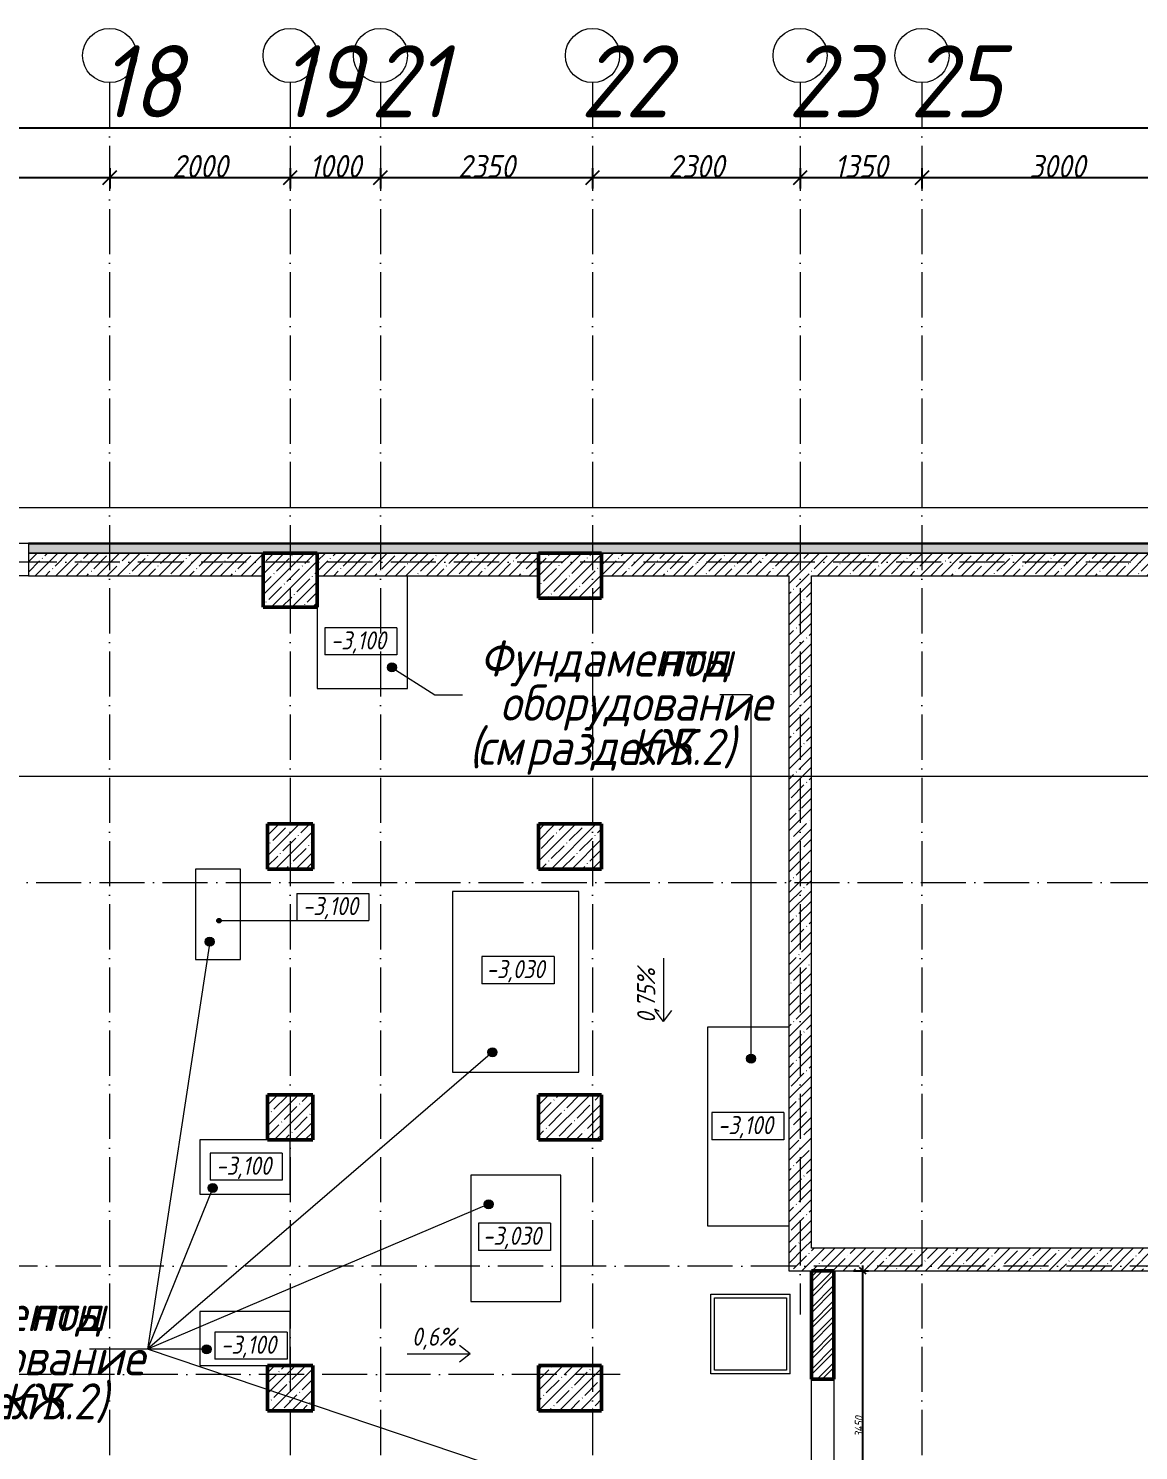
# Model space of a CAD drawing. Header units: millimetres. Extents: x -606178 to 312196, y -19338 to 632709.
# Drawn here: x -574017 to -561717, y 527534 to 543287 of the extents above; entities that cross this region are included whole.
import ezdxf

# ---------------------------------------------------------------- set-up
doc = ezdxf.new("R2010")
doc.units = ezdxf.units.MM
doc.linetypes.add('50_200_ШТРИХ_1Т_ш5_п1_п1_', pattern=[700, 500, -100, 0, -100])
for name, color, linetype, lineweight in [('A-____-____-DIMS', 7, 'Continuous', 9), ('A-FLOR-____-OTLN', 7, 'Continuous', 9), ('A-WALL-____-MCUT', 7, 'Continuous', 13), ('A-WALL-____-MCUT-1', 7, 'Continuous', 9), ('A-WALL-____-MCUT-2', 7, 'Continuous', 50), ('A-WALL-____-MCUT-3', 7, 'Continuous', 9), ('A-WALL-____-OTLN', 7, 'Continuous', 9), ('A-WALL-____-PATT-1', 7, 'Continuous', 9), ('A-WALL-FNSH-MCUT-1', 7, 'Continuous', 9), ('G-____-____-DIMS', 7, 'Continuous', 9), ('G-____-____-TEXT', 7, 'Continuous', 9), ('S-COLS-____-MCUT', 7, 'Continuous', 50), ('S-COLS-____-OTLN', 7, 'Continuous', 9), ('S-GRID-____-IDEN', 7, 'Continuous', 9), ('S-GRID-____-OTLN-1', 7, '50_200_ШТРИХ_1Т_ш5_п1_п1_', 9)]:
    doc.layers.add(name, color=color, linetype=linetype, lineweight=lineweight)
for name, color, linetype, lineweight, true_color in [('A-WALL-____-OTLN-1', 7, 'Continuous', 9, 0x800000), ('A-WALL-____-PATT-2', 7, 'Continuous', 9, 0x787878), ('G-____-____-SYMB-1', 9, 'Continuous', 9, 0x808080)]:
    doc.layers.add(name, color=color, linetype=linetype, lineweight=lineweight, true_color=true_color)
doc.styles.add('ISOCPEUR_I', font='isocpeui.ttf', dxfattribs={"width": 0.9, "height": 2.5})
doc.styles.add('ISOCPEUR_I_2', font='isocpeui.ttf', dxfattribs={"width": 0.85, "height": 2.3})
doc.styles.add('ISOCPEUR_I_3', font='isocpeui.ttf', dxfattribs={"width": 0.85, "height": 2.2})
doc.styles.add('ISOCPEUR_I_7', font='isocpeui.ttf', dxfattribs={"width": 0.9, "height": 90})
doc.styles.add('ISOCPEUR_I_9', font='isocpeui.ttf', dxfattribs={"width": 0.9, "height": 250})
doc.dimstyles.new('ISO-1_8_0_9К_СРЕДНИЙ_Кладочные', dxfattribs={"dimscale": 304.8, "dimtxt": 89.638306, "dimasz": 0.246063, "dimexe": 0.19685, "dimexo": 0, "dimgap": 0, "dimtad": 1, "dimdec": 3, "dimrnd": 0.001, "dimdsep": 46, "dimtxsty": 'ISOCPEUR_I_7', "dimblk1": 'OBLIQUE', "dimblk2": 'OBLIQUE', "dimsah": 1, "dimcen": 0.09, "dimdle": 0.19685, "dimazin": 0, "dimtfac": 1, "dimtdec": 4, "dimtix": 1, "dimtmove": 2, "dimatfit": 3, "dimfxl": 1, "dimtvp": 1, "dimtolj": 1, "dimtzin": 0, "dimarcsym": 2})
doc.dimstyles.new('ISO-2_5_0_9К_БОЛЬШОЙ_ОСИ', dxfattribs={"dimscale": 304.8, "dimtxt": 248.995294, "dimasz": 0.492126, "dimexe": 0.393701, "dimexo": 0, "dimgap": 0, "dimtad": 1, "dimdec": 0, "dimzin": 0, "dimdsep": 46, "dimtxsty": 'ISOCPEUR_I_9', "dimblk1": 'OBLIQUE', "dimblk2": 'OBLIQUE', "dimsah": 1, "dimcen": 0.09, "dimdle": 0.393701, "dimazin": 0, "dimtfac": 1, "dimtdec": 4, "dimtix": 1, "dimtmove": 0, "dimatfit": 3, "dimfxl": 1, "dimtvp": 1, "dimtolj": 1, "dimtzin": 0, "dimarcsym": 2})
doc.dimstyles.new('ISO-2_5_0_9К_БОЛЬШОЙ_ОСИ_2', dxfattribs={"dimscale": 304.8, "dimtxt": 248.995294, "dimasz": 0.492126, "dimexe": 0.393701, "dimexo": 0, "dimgap": 0, "dimtad": 1, "dimdec": 0, "dimzin": 0, "dimdsep": 46, "dimtxsty": 'ISOCPEUR_I_9', "dimblk1": 'OBLIQUE', "dimblk2": 'OBLIQUE', "dimsah": 1, "dimcen": 0.09, "dimdle": 0.393701, "dimazin": 0, "dimtfac": 1, "dimtdec": 4, "dimtix": 1, "dimtmove": 2, "dimatfit": 3, "dimfxl": 1, "dimtvp": 1, "dimtolj": 1, "dimtzin": 0, "dimarcsym": 2})
pattern_1 = [(45, (-600067.05, 451794.26), (-114.04925, 114.04925), []), (45, (-599953, 451794.26), (-114.04925, 114.04925), [201.612, -40.322, 3.353, -36.97])]

# ---------------------------------------------------------------- blocks, each defined once
blk = doc.blocks.new('BSC_Колонна _Прямоугольная - 500х700-V4-АР1_Кладочный план подвала в осях 1-64_Ю-ЯЯ')
at = {"layer": 'S-COLS-____-OTLN'}
h = blk.add_hatch(dxfattribs=at)
h.set_pattern_fill('FP_9', color=256, style=0, pattern_type=2)
h.set_pattern_definition([(315, (-85431.04, 32050), (114.04925, 114.04925), []), (315, (-85431.04, 31935.95), (114.04925, 114.04925), [201.613, -40.323, 3.353, -36.97])])
h.paths.add_polyline_path([(-250, 350), (-250, -350), (250, -350), (250, 350)], flags=0)
at = {"layer": 'S-COLS-____-MCUT'}
for p, q in [((250, 350), (-250, 350)), ((-250, 350), (-250, -350)), ((250, -350), (250, 350)), ((-250, -350), (250, -350))]:
    blk.add_line(p, q, dxfattribs=at)
blk = doc.blocks.new('BSC_Колонна _Прямоугольная - 500х700-V65-АР1_Кладочный план подвала в осях 1-64_Ю-ЯЯ')
at = {"layer": 'S-COLS-____-OTLN'}
h = blk.add_hatch(dxfattribs=at)
h.set_pattern_fill('FP_79', color=256, style=0, pattern_type=2)
h.set_pattern_definition([(315, (-76431.04, 32050), (114.04925, 114.04925), []), (315, (-76431.04, 31935.95), (114.04925, 114.04925), [201.613, -40.323, 3.353, -36.97])])
h.paths.add_polyline_path([(-250, 250), (-250, -350), (250, -350), (250, 350), (-250, 350)], flags=0)
at = {"layer": 'S-COLS-____-MCUT'}
for p, q in [((250, 350), (-250, 350)), ((-250, 350), (-250, -350)), ((250, -350), (250, 350)), ((-250, -350), (250, -350))]:
    blk.add_line(p, q, dxfattribs=at)
blk = doc.blocks.new('BSC_Колонна _Прямоугольная - 500х700-V66-АР1_Кладочный план подвала в осях 1-64_Ю-ЯЯ')
at = {"layer": 'S-COLS-____-OTLN'}
h = blk.add_hatch(dxfattribs=at)
h.set_pattern_fill('FP_80', color=256, style=0, pattern_type=2)
h.set_pattern_definition([(315, (-79431.04, 32050), (114.04925, 114.04925), []), (315, (-79431.04, 31935.95), (114.04925, 114.04925), [201.613, -40.323, 3.353, -36.97])])
h.paths.add_polyline_path([(-250, 350), (-250, -350), (250, -350), (250, 350)], flags=0)
at = {"layer": 'S-COLS-____-MCUT'}
for p, q in [((250, 350), (-250, 350)), ((-250, 350), (-250, -350)), ((250, -350), (250, 350)), ((-250, -350), (250, -350))]:
    blk.add_line(p, q, dxfattribs=at)
blk = doc.blocks.new('BSC_Колонна _Прямоугольная - 500х700-V67-АР1_Кладочный план подвала в осях 1-64_Ю-ЯЯ')
at = {"layer": 'S-COLS-____-OTLN'}
h = blk.add_hatch(dxfattribs=at)
h.set_pattern_fill('FP_81', color=256, style=0, pattern_type=2)
h.set_pattern_definition([(315, (-82431.04, 32050), (114.04925, 114.04925), []), (315, (-82431.04, 31935.95), (114.04925, 114.04925), [201.613, -40.323, 3.353, -36.97])])
h.paths.add_polyline_path([(-250, 350), (-250, -350), (250, -350), (250, 350)], flags=0)
at = {"layer": 'S-COLS-____-MCUT'}
for p, q in [((250, 350), (-250, 350)), ((-250, 350), (-250, -350)), ((250, -350), (250, 350)), ((-250, -350), (250, -350))]:
    blk.add_line(p, q, dxfattribs=at)
blk = doc.blocks.new('BSC_Колонна _Прямоугольная - 500х500-V176-АР1_Кладочный план подвала в осях 1-64_Ю-ЯЯ')
at = {"layer": 'S-COLS-____-OTLN'}
h = blk.add_hatch(dxfattribs=at)
h.set_pattern_fill('FP_195', color=256, style=0, pattern_type=2)
h.set_pattern_definition([(45, (-28950, -82431.04), (-114.04925, 114.04925), []), (45, (-28835.95, -82431.04), (-114.04925, 114.04925), [201.613, -40.323, 3.353, -36.97])])
h.paths.add_polyline_path([(-250, -250), (250, -250), (250, 250), (-250, 250)], flags=0)
at = {"layer": 'S-COLS-____-MCUT'}
for p, q in [((250, 250), (-250, 250)), ((-250, 250), (-250, -250)), ((250, -250), (250, 250)), ((-250, -250), (250, -250))]:
    blk.add_line(p, q, dxfattribs=at)
blk = doc.blocks.new('Ось сетки - Круг_Ø6_00__ISO-2_5_0_9K_-25732049-АР1_Кладочный план подвала в осях 1-64_Ю-ЯЯ')
at = {"layer": 'S-GRID-____-IDEN'}
blk.add_circle((0, 0), 3, dxfattribs=at)
blk = doc.blocks.new('_Oblique')
at = {"color": 0, "linetype": 'ByBlock', "lineweight": -2}
blk.add_line((-0.5, -0.5), (0.5, 0.5), dxfattribs=at)
blk = doc.blocks.new('*D3750')
at = {"layer": 'A-____-____-DIMS', "color": 0, "lineweight": -2, "transparency": 16777216}
for p, q in [((-576517, 541741), (-576517, 541515)), ((-573117, 541741), (-573117, 541515)), ((-576637, 541635), (-572997, 541635))]:
    blk.add_line(p, q, dxfattribs=at)
at = {"layer": 'Defpoints', "color": 0, "transparency": 16777216}
for p in [(-576517, 541741), (-573117, 541741), (-573117, 541635)]:
    blk.add_point(p, dxfattribs=at)
at = {"layer": 'A-____-____-DIMS', "color": 0, "lineweight": -2, "transparency": 16777216, "xscale": 150, "yscale": 150, "zscale": 150, "rotation": 180}
blk.add_blockref('_Oblique', (-576517, 541635), dxfattribs=at)
at = {"layer": 'A-____-____-DIMS', "color": 0, "lineweight": -2, "transparency": 16777216, "xscale": 150, "yscale": 150, "zscale": 150}
blk.add_blockref('_Oblique', (-573117, 541635), dxfattribs=at)
at = {"layer": 'A-____-____-DIMS', "color": 0, "transparency": 16777216, "insert": (-574817, 541760), "char_height": 250, "width": 781.46, "attachment_point": 5, "style": 'ISOCPEUR_I_9'}
blk.add_mtext('\\A1;3400', dxfattribs=at)
blk = doc.blocks.new('*D3751')
at = {"layer": 'A-____-____-DIMS', "color": 0, "lineweight": -2, "transparency": 16777216}
for p, q in [((-573117, 541741), (-573117, 541515)), ((-571117, 541741), (-571117, 541515)), ((-573237, 541635), (-570997, 541635))]:
    blk.add_line(p, q, dxfattribs=at)
at = {"layer": 'Defpoints', "color": 0, "transparency": 16777216}
for p in [(-573117, 541741), (-571117, 541741), (-571117, 541635)]:
    blk.add_point(p, dxfattribs=at)
at = {"layer": 'A-____-____-DIMS', "color": 0, "lineweight": -2, "transparency": 16777216, "xscale": 150, "yscale": 150, "zscale": 150, "rotation": 180}
blk.add_blockref('_Oblique', (-573117, 541635), dxfattribs=at)
at = {"layer": 'A-____-____-DIMS', "color": 0, "lineweight": -2, "transparency": 16777216, "xscale": 150, "yscale": 150, "zscale": 150}
blk.add_blockref('_Oblique', (-571117, 541635), dxfattribs=at)
at = {"layer": 'A-____-____-DIMS', "color": 0, "transparency": 16777216, "insert": (-572117, 541760), "char_height": 250, "width": 758.48, "attachment_point": 5, "style": 'ISOCPEUR_I_9'}
blk.add_mtext('\\A1;2000', dxfattribs=at)
blk = doc.blocks.new('*D3752')
at = {"layer": 'A-____-____-DIMS', "color": 0, "lineweight": -2, "transparency": 16777216}
for p, q in [((-571117, 541741), (-571117, 541515)), ((-570117, 541741), (-570117, 541515)), ((-571237, 541635), (-569997, 541635))]:
    blk.add_line(p, q, dxfattribs=at)
at = {"layer": 'Defpoints', "color": 0, "transparency": 16777216}
for p in [(-571117, 541741), (-570117, 541741), (-570117, 541635)]:
    blk.add_point(p, dxfattribs=at)
at = {"layer": 'A-____-____-DIMS', "color": 0, "lineweight": -2, "transparency": 16777216, "xscale": 150, "yscale": 150, "zscale": 150, "rotation": 180}
blk.add_blockref('_Oblique', (-571117, 541635), dxfattribs=at)
at = {"layer": 'A-____-____-DIMS', "color": 0, "lineweight": -2, "transparency": 16777216, "xscale": 150, "yscale": 150, "zscale": 150}
blk.add_blockref('_Oblique', (-570117, 541635), dxfattribs=at)
at = {"layer": 'A-____-____-DIMS', "color": 0, "transparency": 16777216, "insert": (-570617, 541760), "char_height": 250, "width": 701.02, "attachment_point": 5, "style": 'ISOCPEUR_I_9'}
blk.add_mtext('\\A1;1000', dxfattribs=at)
blk = doc.blocks.new('*D3753')
at = {"layer": 'A-____-____-DIMS', "color": 0, "lineweight": -2, "transparency": 16777216}
for p, q in [((-570117, 541741), (-570117, 541515)), ((-567767, 541741), (-567767, 541515)), ((-570237, 541635), (-567647, 541635))]:
    blk.add_line(p, q, dxfattribs=at)
at = {"layer": 'Defpoints', "color": 0, "transparency": 16777216}
for p in [(-570117, 541741), (-567767, 541741), (-567767, 541635)]:
    blk.add_point(p, dxfattribs=at)
at = {"layer": 'A-____-____-DIMS', "color": 0, "lineweight": -2, "transparency": 16777216, "xscale": 150, "yscale": 150, "zscale": 150, "rotation": 180}
blk.add_blockref('_Oblique', (-570117, 541635), dxfattribs=at)
at = {"layer": 'A-____-____-DIMS', "color": 0, "lineweight": -2, "transparency": 16777216, "xscale": 150, "yscale": 150, "zscale": 150}
blk.add_blockref('_Oblique', (-567767, 541635), dxfattribs=at)
at = {"layer": 'A-____-____-DIMS', "color": 0, "transparency": 16777216, "insert": (-568942, 541760), "char_height": 250, "width": 758.48, "attachment_point": 5, "style": 'ISOCPEUR_I_9'}
blk.add_mtext('\\A1;2350', dxfattribs=at)
blk = doc.blocks.new('*D3754')
at = {"layer": 'A-____-____-DIMS', "color": 0, "lineweight": -2, "transparency": 16777216}
for p, q in [((-567767, 541741), (-567767, 541515)), ((-565467, 541741), (-565467, 541515)), ((-567887, 541635), (-565347, 541635))]:
    blk.add_line(p, q, dxfattribs=at)
at = {"layer": 'Defpoints', "color": 0, "transparency": 16777216}
for p in [(-567767, 541741), (-565467, 541741), (-565467, 541635)]:
    blk.add_point(p, dxfattribs=at)
at = {"layer": 'A-____-____-DIMS', "color": 0, "lineweight": -2, "transparency": 16777216, "xscale": 150, "yscale": 150, "zscale": 150, "rotation": 180}
blk.add_blockref('_Oblique', (-567767, 541635), dxfattribs=at)
at = {"layer": 'A-____-____-DIMS', "color": 0, "lineweight": -2, "transparency": 16777216, "xscale": 150, "yscale": 150, "zscale": 150}
blk.add_blockref('_Oblique', (-565467, 541635), dxfattribs=at)
at = {"layer": 'A-____-____-DIMS', "color": 0, "transparency": 16777216, "insert": (-566617, 541760), "char_height": 250, "width": 758.48, "attachment_point": 5, "style": 'ISOCPEUR_I_9'}
blk.add_mtext('\\A1;2300', dxfattribs=at)
blk = doc.blocks.new('*D3755')
at = {"layer": 'A-____-____-DIMS', "color": 0, "lineweight": -2, "transparency": 16777216}
for p, q in [((-565467, 541741), (-565467, 541515)), ((-564117, 541741), (-564117, 541515)), ((-565587, 541635), (-563997, 541635))]:
    blk.add_line(p, q, dxfattribs=at)
at = {"layer": 'Defpoints', "color": 0, "transparency": 16777216}
for p in [(-565467, 541741), (-564117, 541741), (-564117, 541635)]:
    blk.add_point(p, dxfattribs=at)
at = {"layer": 'A-____-____-DIMS', "color": 0, "lineweight": -2, "transparency": 16777216, "xscale": 150, "yscale": 150, "zscale": 150, "rotation": 180}
blk.add_blockref('_Oblique', (-565467, 541635), dxfattribs=at)
at = {"layer": 'A-____-____-DIMS', "color": 0, "lineweight": -2, "transparency": 16777216, "xscale": 150, "yscale": 150, "zscale": 150}
blk.add_blockref('_Oblique', (-564117, 541635), dxfattribs=at)
at = {"layer": 'A-____-____-DIMS', "color": 0, "transparency": 16777216, "insert": (-564792, 541760), "char_height": 250, "width": 701.02, "attachment_point": 5, "style": 'ISOCPEUR_I_9'}
blk.add_mtext('\\A1;1350', dxfattribs=at)
blk = doc.blocks.new('*D3756')
at = {"layer": 'A-____-____-DIMS', "color": 0, "lineweight": -2, "transparency": 16777216}
for p, q in [((-564117, 541741), (-564117, 541515)), ((-561117, 541741), (-561117, 541515)), ((-564237, 541635), (-560997, 541635))]:
    blk.add_line(p, q, dxfattribs=at)
at = {"layer": 'Defpoints', "color": 0, "transparency": 16777216}
for p in [(-564117, 541741), (-561117, 541741), (-561117, 541635)]:
    blk.add_point(p, dxfattribs=at)
at = {"layer": 'A-____-____-DIMS', "color": 0, "lineweight": -2, "transparency": 16777216, "xscale": 150, "yscale": 150, "zscale": 150, "rotation": 180}
blk.add_blockref('_Oblique', (-564117, 541635), dxfattribs=at)
at = {"layer": 'A-____-____-DIMS', "color": 0, "lineweight": -2, "transparency": 16777216, "xscale": 150, "yscale": 150, "zscale": 150}
blk.add_blockref('_Oblique', (-561117, 541635), dxfattribs=at)
at = {"layer": 'A-____-____-DIMS', "color": 0, "transparency": 16777216, "insert": (-562617, 541760), "char_height": 250, "width": 758.48, "attachment_point": 5, "style": 'ISOCPEUR_I_9'}
blk.add_mtext('\\A1;3000', dxfattribs=at)
blk = doc.blocks.new('*D3780')
at = {"layer": 'A-____-____-DIMS', "color": 0, "lineweight": -2, "transparency": 16777216}
for p, q in [((-602417, 542293), (-602417, 542067)), ((-498917, 542293), (-498917, 542067)), ((-602537, 542187), (-551184, 542187)), ((-498797, 542187), (-550305, 542187))]:
    blk.add_line(p, q, dxfattribs=at)
at = {"layer": 'Defpoints', "color": 0, "transparency": 16777216}
for p in [(-602417, 542293), (-498917, 542293), (-498917, 542187)]:
    blk.add_point(p, dxfattribs=at)
at = {"layer": 'A-____-____-DIMS', "color": 0, "lineweight": -2, "transparency": 16777216, "xscale": 150, "yscale": 150, "zscale": 150, "rotation": 180}
blk.add_blockref('_Oblique', (-602417, 542187), dxfattribs=at)
at = {"layer": 'A-____-____-DIMS', "color": 0, "lineweight": -2, "transparency": 16777216, "xscale": 150, "yscale": 150, "zscale": 150}
blk.add_blockref('_Oblique', (-498917, 542187), dxfattribs=at)
at = {"layer": 'A-____-____-DIMS', "color": 0, "transparency": 16777216, "insert": (-551284, 542514), "char_height": 250, "width": 1080.26, "attachment_point": 1, "line_spacing_factor": 1.149209, "style": 'ISOCPEUR_I_9'}
blk.add_mtext('\\A1;103500', dxfattribs=at)
blk = doc.blocks.new('*D3870')
at = {"layer": 'A-____-____-DIMS', "color": 0, "lineweight": -2, "transparency": 16777216}
for p, q in [((-564877, 529525), (-564711, 529525)), ((-564771, 526015), (-564771, 529585)), ((-565342, 526075), (-564711, 526075))]:
    blk.add_line(p, q, dxfattribs=at)
at = {"layer": 'Defpoints', "color": 0, "transparency": 16777216}
for p in [(-564877, 529525), (-564771, 529525), (-565342, 526075)]:
    blk.add_point(p, dxfattribs=at)
at = {"layer": 'A-____-____-DIMS', "color": 0, "lineweight": -2, "transparency": 16777216, "xscale": 75, "yscale": 75, "zscale": 75}
for p, rotation in [((-564771, 529525), 90), ((-564771, 526075), 270)]:
    blk.add_blockref('_Oblique', p, dxfattribs=dict(at, rotation=rotation))
at = {"layer": 'A-____-____-DIMS', "color": 0, "transparency": 16777216, "insert": (-564816, 527800), "char_height": 90, "width": 562.65, "attachment_point": 5, "rotation": 90, "style": 'ISOCPEUR_I_7'}
blk.add_mtext('\\A1;3450', dxfattribs=at)
blk = doc.blocks.new('Высотные отметки - 9_5х3_5_h_-17668430-АР1_Кладочный план подвала в осях 1-64_Ю-ЯЯ')
at = {"layer": 'G-____-____-DIMS'}
for p, q in [((-4, 3), (-4, 0)), ((4, 3), (-4, 3)), ((4, 3), (4, 0)), ((4, 0), (-4, 0))]:
    blk.add_line(p, q, dxfattribs=at)

msp = doc.modelspace()

# ---------------------------------------------------------------- hatches: boundary and pattern name
at = {"layer": 'A-WALL-____-PATT-1'}
h = msp.add_hatch(dxfattribs=at)
h.set_pattern_fill('FP_54', color=256, style=0, pattern_type=2)
h.set_pattern_definition([(0, (-600067.05, 451794.26), (120.967, 69.841), [80.645, -161.29]), (120, (-600067.05, 451794.26), (-120.96808, 69.84086), [80.645, -161.29]), (60, (-600067.05, 451794.26), (-8e-05, 139.68186), [0, -161.29, 80.645, 0])])
h.paths.add_polyline_path([(-498815.047, 537477.3011), (-498815.047, 537577.3011), (-574017.047, 537577.3011), (-574017.047, 537477.3011), (-498817.047, 537477.3011)], flags=0)
h.paths.add_polyline_path([(-575617.047, 537477.3011), (-575617.047, 537577.3011), (-602519.047, 537577.3011), (-602519.047, 537477.3011), (-578871.5317, 537477.3011)], flags=0)
h = msp.add_hatch(dxfattribs=at)
h.set_pattern_fill('FP_1', color=256, style=0, pattern_type=2)
h.set_pattern_definition(pattern_1)
h.paths.add_polyline_path([(-571417.047, 537225.3011), (-571417.047, 537475.3011), (-574017.047, 537475.3011), (-574017.047, 537225.3011), (-571801.6643, 537225.3011)], flags=0)
h.paths.add_polyline_path([(-576367.047, 537225.3011), (-575617.047, 537225.3011), (-575617.047, 537475.3011), (-576367.047, 537475.3011)], flags=0)
h = msp.add_hatch(dxfattribs=at)
h.set_pattern_fill('FP_1', color=256, style=0, pattern_type=2)
h.set_pattern_definition(pattern_1)
h.paths.add_polyline_path([(-570817.047, 537225.3011), (-568367.047, 537225.3011), (-568367.047, 537475.3011), (-570817.047, 537475.3011)], flags=0)
h = msp.add_hatch(dxfattribs=at)
h.set_pattern_fill('FP_1', color=256, style=0, pattern_type=2)
h.set_pattern_definition(pattern_1)
h.paths.add_polyline_path([(-565592.047, 537225.3011), (-565592.047, 537475.3011), (-567667.047, 537475.3011), (-567667.047, 537225.3011)], flags=0)
h = msp.add_hatch(dxfattribs=at)
h.set_pattern_fill('FP_1', color=256, style=0, pattern_type=2)
h.set_pattern_definition(pattern_1)
h.paths.add_polyline_path([(-565342.047, 529775.3011), (-565342.047, 537475.3011), (-565592.047, 537475.3011), (-565592.047, 529775.3011)], flags=0)
h = msp.add_hatch(dxfattribs=at)
h.set_pattern_fill('FP_1', color=256, style=0, pattern_type=2)
h.set_pattern_definition(pattern_1)
h.paths.add_polyline_path([(-565342.047, 537225.3011), (-561417.047, 537225.3011), (-561417.047, 537475.3011), (-565342.047, 537475.3011)], flags=0)
h = msp.add_hatch(dxfattribs=at)
h.set_pattern_fill('FP_1', color=256, style=0, pattern_type=2)
h.set_pattern_definition(pattern_1)
h.paths.add_polyline_path([(-561417.047, 529525.3011), (-561417.047, 529775.3011), (-565592.047, 529775.3011), (-565592.047, 529525.3011), (-564731.7969, 529525.3011)], flags=0)
at = {"layer": 'A-WALL-____-PATT-2'}
h = msp.add_hatch(dxfattribs=at)
h.set_pattern_fill('FP_53', color=256, style=0, pattern_type=2)
h.set_pattern_definition([(45, (-600067.05, 451794.26), (-85.53659, 85.53659), []), (45, (-600010.02, 451794.26), (-85.53659, 85.53659), [])])
h.paths.add_polyline_path([(-565342.047, 526075.3011), (-565092.047, 526075.3011), (-565092.047, 527225.3011), (-565342.047, 527225.3011)], flags=0)
h.paths.add_polyline_path([(-565092.047, 528325.3011), (-565092.047, 529525.3011), (-565342.047, 529525.3011), (-565342.047, 528325.3011)], flags=0)
at = {"layer": 'G-____-____-DIMS'}
h = msp.add_hatch(color=256, dxfattribs=at)
edge = h.paths.add_edge_path(flags=0)
edge.add_arc((-571905.1817, 533404.1136), 25, 0, 360)
at = {"layer": 'G-____-____-TEXT'}
h = msp.add_hatch(color=256, dxfattribs=at)
edge = h.paths.add_edge_path(flags=0)
edge.add_arc((-569989.9865, 536209.1699), 50, 0, 360)
h = msp.add_hatch(color=256, dxfattribs=at)
edge = h.paths.add_edge_path(flags=0)
edge.add_arc((-572008.6806, 533171.0119), 50, 0, 360)
h = msp.add_hatch(color=256, dxfattribs=at)
edge = h.paths.add_edge_path(flags=0)
edge.add_arc((-568875.5287, 531945.5118), 50, 0, 360)
h = msp.add_hatch(color=256, dxfattribs=at)
edge = h.paths.add_edge_path(flags=0)
edge.add_arc((-566010.1224, 531876.2836), 50, 0, 360)
h = msp.add_hatch(color=256, dxfattribs=at)
edge = h.paths.add_edge_path(flags=0)
edge.add_arc((-571974.2221, 530443.7442), 50, 0, 360)
h = msp.add_hatch(color=256, dxfattribs=at)
edge = h.paths.add_edge_path(flags=0)
edge.add_arc((-568918.6609, 530263.241), 50, 0, 360)
h = msp.add_hatch(color=256, dxfattribs=at)
edge = h.paths.add_edge_path(flags=0)
edge.add_arc((-572043.7826, 528657.124), 50, 0, 360)
at = {"layer": 'S-COLS-____-OTLN'}
h = msp.add_hatch(dxfattribs=at)
h.set_pattern_fill('FP_1', color=256, style=0, pattern_type=2)
h.set_pattern_definition(pattern_1)
h.paths.add_polyline_path([(-571417.047, 536875.3011), (-570817.047, 536875.3011), (-570817.047, 537475.3011), (-571417.047, 537475.3011)], flags=0)
h = msp.add_hatch(dxfattribs=at)
h.set_pattern_fill('FP_1', color=256, style=0, pattern_type=2)
h.set_pattern_definition(pattern_1)
h.paths.add_polyline_path([(-571367.047, 530975.3011), (-570867.047, 530975.3011), (-570867.047, 531475.3011), (-571367.047, 531475.3011)], flags=0)
h = msp.add_hatch(dxfattribs=at)
h.set_pattern_fill('FP_1', color=256, style=0, pattern_type=2)
h.set_pattern_definition(pattern_1)
h.paths.add_polyline_path([(-571367.047, 527975.3011), (-570867.047, 527975.3011), (-570867.047, 528475.3011), (-571367.047, 528475.3011), (-571367.047, 528392.3391)], flags=0)

# ---------------------------------------------------------------- linework, layer by layer
at = {"layer": 'A-FLOR-____-OTLN'}
for p, q in [((-549917.047, 537975.3011), (-603017.047, 537975.3011)), ((-569817.047, 535975.3011), (-569817.047, 537225.3011)), ((-570817.047, 536875.3011), (-570817.047, 535975.3011)), ((-570817.047, 535975.3011), (-569817.047, 535975.3011)), ((-571667.047, 533975.3011), (-572167.047, 533975.3011)), ((-572167.047, 533975.3011), (-572167.047, 532975.3011)), ((-571667.047, 532975.3011), (-571667.047, 533975.3011)), ((-569317.047, 533725.3011), (-569317.047, 531725.3011)), ((-567917.047, 533725.3011), (-569317.047, 533725.3011)), ((-567917.047, 531725.3011), (-567917.047, 533725.3011)), ((-572167.047, 532975.3011), (-571667.047, 532975.3011)), ((-565592.047, 532225.3011), (-566492.047, 532225.3011)), ((-566492.047, 532225.3011), (-566492.047, 530025.3011)), ((-569317.047, 531725.3011), (-567917.047, 531725.3011)), ((-571367.047, 530975.3011), (-572117.047, 530975.3011)), ((-572117.047, 530975.3011), (-572117.047, 530375.3011)), ((-571117.047, 530375.3011), (-571117.047, 530975.3011)), ((-569117.047, 530585.3011), (-569117.047, 529185.3011)), ((-568117.047, 530585.3011), (-569117.047, 530585.3011)), ((-568117.047, 529185.3011), (-568117.047, 530585.3011)), ((-572117.047, 530375.3011), (-571117.047, 530375.3011)), ((-566492.047, 530025.3011), (-565592.047, 530025.3011)), ((-569117.047, 529185.3011), (-568117.047, 529185.3011)), ((-566457.047, 529265.3011), (-565577.047, 529265.3011)), ((-566457.047, 528385.3011), (-566457.047, 529265.3011)), ((-566417.047, 529225.3011), (-565617.047, 529225.3011)), ((-566417.047, 528425.3011), (-566417.047, 529225.3011)), ((-565617.047, 529225.3011), (-565617.047, 528425.3011)), ((-565577.047, 528385.3011), (-565577.047, 529265.3011)), ((-571117.047, 529075.3011), (-572117.047, 529075.3011)), ((-572117.047, 529075.3011), (-572117.047, 528475.3011)), ((-571117.047, 528475.3011), (-571117.047, 529075.3011)), ((-572117.047, 528475.3011), (-571367.047, 528475.3011)), ((-565577.047, 528385.3011), (-566457.047, 528385.3011)), ((-565617.047, 528425.3011), (-566417.047, 528425.3011))]:
    msp.add_line(p, q, dxfattribs=at)
at = {"layer": 'A-WALL-____-MCUT'}
for p, q in [((-498707.047, 537585.3011), (-574017.047, 537585.3011)), ((-574017.047, 537585.3011), (-574017.047, 537577.3011)), ((-574017.047, 537577.3011), (-498715.047, 537577.3011))]:
    msp.add_line(p, q, dxfattribs=at)
at = {"layer": 'A-WALL-____-MCUT-1'}
for p, q in [((-574017.047, 537475.3011), (-571417.047, 537475.3011)), ((-574017.047, 537475.3011), (-574017.047, 537225.3011)), ((-571417.047, 537475.3011), (-574017.047, 537475.3011)), ((-571417.047, 537225.3011), (-571417.047, 537475.3011)), ((-568367.047, 537475.3011), (-570817.047, 537475.3011)), ((-570817.047, 537475.3011), (-570817.047, 537225.3011)), ((-561417.047, 537475.3011), (-567667.047, 537475.3011)), ((-574017.047, 537225.3011), (-571417.047, 537225.3011)), ((-570817.047, 537225.3011), (-568367.047, 537225.3011)), ((-567667.047, 537225.3011), (-565592.047, 537225.3011)), ((-565592.047, 537225.3011), (-565592.047, 529525.3011)), ((-565342.047, 529775.3011), (-565342.047, 537225.3011)), ((-565342.047, 537225.3011), (-561417.047, 537225.3011)), ((-561417.047, 529775.3011), (-565342.047, 529775.3011)), ((-565592.047, 529525.3011), (-561417.047, 529525.3011))]:
    msp.add_line(p, q, dxfattribs=at)
at = {"layer": 'A-WALL-____-MCUT-2'}
for p, q in [((-565342.047, 529525.3011), (-565342.047, 528325.3011)), ((-565092.047, 529525.3011), (-565342.047, 529525.3011)), ((-565092.047, 528325.3011), (-565092.047, 529525.3011)), ((-565342.047, 528325.3011), (-565092.047, 528325.3011))]:
    msp.add_line(p, q, dxfattribs=at)
at = {"layer": 'A-WALL-____-MCUT-3'}
for p, q in [((-574017.047, 537577.3011), (-574017.047, 537477.3011)), ((-574017.047, 537477.3011), (-498815.047, 537477.3011))]:
    msp.add_line(p, q, dxfattribs=at)
at = {"layer": 'A-WALL-____-OTLN'}
for p, q in [((-575617.047, 537585.3011), (-574017.047, 537585.3011)), ((-574017.047, 537225.3011), (-575617.047, 537225.3011))]:
    msp.add_line(p, q, dxfattribs=at)
at = {"layer": 'A-WALL-____-OTLN-1'}
for p, q in [((-565342.047, 527225.3011), (-565342.047, 528325.3011)), ((-565092.047, 528325.3011), (-565092.047, 527225.3011))]:
    msp.add_line(p, q, dxfattribs=at)
at = {"layer": 'A-WALL-FNSH-MCUT-1'}
for p, q in [((-574017.047, 537477.3011), (-574017.047, 537475.3011)), ((-571417.047, 537475.3011), (-568367.047, 537475.3011)), ((-567667.047, 537475.3011), (-561417.047, 537475.3011))]:
    msp.add_line(p, q, dxfattribs=at)
at = {"layer": 'G-____-____-DIMS'}
for p, q in [((-571905.1817, 533404.1136), (-571618.2121, 533404.1136)), ((-571618.2121, 533404.1136), (-570644.2956, 533404.1136)), ((-566981.4307, 532988.5084), (-566981.4307, 532288.5084)), ((-566981.4307, 532288.5084), (-567073.5099, 532408.5084)), ((-566981.4307, 532288.5084), (-566889.3514, 532408.5084)), ((-569122.3929, 528604.7465), (-569242.3929, 528696.8258)), ((-569822.3929, 528604.7465), (-569122.3929, 528604.7465)), ((-569122.3929, 528604.7465), (-569242.3929, 528512.6673))]:
    msp.add_line(p, q, dxfattribs=at)
msp.add_circle((-571905.1817, 533404.1136), 25, dxfattribs=at)
at = {"layer": 'G-____-____-SYMB-1'}
msp.add_line((-604929.1498, 535003.3117), (-495936.6964, 535003.3117), dxfattribs=at)
at = {"layer": 'G-____-____-TEXT'}
for p, q in [((-569989.9865, 536209.1699), (-569512.9181, 535907.1963)), ((-569512.9181, 535907.1963), (-569208.8823, 535907.1963)), ((-566010.1224, 535907.1963), (-566357.7497, 535907.1963)), ((-566010.1224, 531876.2836), (-566010.1224, 535907.1963)), ((-572008.6806, 533171.0119), (-572696.8888, 528657.124)), ((-568875.5287, 531945.5118), (-572696.8888, 528657.124)), ((-571974.2221, 530443.7442), (-572696.8888, 528657.124)), ((-568918.6609, 530263.241), (-572696.8888, 528657.124)), ((-572696.8888, 528657.124), (-573341.7108, 528657.124)), ((-572696.8888, 528657.124), (-573341.7108, 528657.124)), ((-572043.7826, 528657.124), (-573341.7108, 528657.124)), ((-572696.8888, 528657.124), (-573341.7108, 528657.124)), ((-572696.8888, 528657.124), (-573341.7108, 528657.124)), ((-572696.8888, 528657.124), (-573341.7108, 528657.124)), ((-567336.7723, 526852.4333), (-572696.8888, 528657.124))]:
    msp.add_line(p, q, dxfattribs=at)
for centre in [(-569989.9865, 536209.1699), (-572008.6806, 533171.0119), (-568875.5287, 531945.5118), (-566010.1224, 531876.2836), (-571974.2221, 530443.7442), (-568918.6609, 530263.241), (-572043.7826, 528657.124)]:
    msp.add_circle(centre, 50, dxfattribs=at)
at = {"layer": 'S-COLS-____-MCUT'}
for p, q in [((-570817.047, 537475.3011), (-571417.047, 537475.3011)), ((-571417.047, 537475.3011), (-571417.047, 536875.3011)), ((-570817.047, 536875.3011), (-570817.047, 537475.3011)), ((-571417.047, 536875.3011), (-570817.047, 536875.3011)), ((-570867.047, 531475.3011), (-571367.047, 531475.3011)), ((-571367.047, 531475.3011), (-571367.047, 530975.3011)), ((-570867.047, 530975.3011), (-570867.047, 531475.3011)), ((-571367.047, 530975.3011), (-570867.047, 530975.3011)), ((-570867.047, 528475.3011), (-571367.047, 528475.3011)), ((-571367.047, 528475.3011), (-571367.047, 527975.3011)), ((-570867.047, 527975.3011), (-570867.047, 528475.3011)), ((-571367.047, 527975.3011), (-570867.047, 527975.3011))]:
    msp.add_line(p, q, dxfattribs=at)
at = {"layer": 'S-GRID-____-OTLN-1'}
for p, q in [((-573117.047, 542687.1106), (-573117.047, 504685.847)), ((-571117.047, 542687.1106), (-571117.047, 518469.7429)), ((-570117.047, 542687.1106), (-570117.047, 504685.847)), ((-567767.047, 542687.1106), (-567767.047, 518469.7429)), ((-565467.047, 542687.1106), (-565467.047, 529041.5894)), ((-564117.047, 542687.1106), (-564117.047, 504685.847)), ((-495992.6403, 537375.3011), (-604735.8172, 537375.3011)), ((-604735.8172, 533825.3011), (-495992.6403, 533825.3011)), ((-552912.4492, 529575.3011), (-604735.8172, 529575.3011)), ((-567462.047, 528375.3011), (-604735.8172, 528375.3011))]:
    msp.add_line(p, q, dxfattribs=at)

# ---------------------------------------------------------------- block references
at = {"layer": 'G-____-____-DIMS', "xscale": 99.99999999999993, "yscale": 99.99999999999993, "zscale": 99.99999999999993}
for p in [(-570334.0433, 536346.8086), (-568592.3463, 532705.5372), (-566045.6363, 530977.5734), (-571605.0884, 530527.851), (-568631.2127, 529751.7587), (-571551.3523, 528545.3947)]:
    msp.add_blockref('Высотные отметки - 9_5х3_5_h_-17668430-АР1_Кладочный план подвала в осях 1-64_Ю-ЯЯ', p, dxfattribs=at)
at = {"layer": 'G-____-____-DIMS', "extrusion": (0, 0, -1), "xscale": 99.99999999999993, "yscale": 99.99999999999993, "zscale": 99.99999999999993}
msp.add_blockref('Высотные отметки - 9_5х3_5_h_-17668430-АР1_Кладочный план подвала в осях 1-64_Ю-ЯЯ', (570644.2956, 533404.1136), dxfattribs=at)
at = {"layer": 'S-COLS-____-OTLN', "rotation": 89.9999999999999}
for name, p in [('BSC_Колонна _Прямоугольная - 500х700-V4-АР1_Кладочный план подвала в осях 1-64_Ю-ЯЯ', (-568017.047, 537225.3011)), ('BSC_Колонна _Прямоугольная - 500х700-V67-АР1_Кладочный план подвала в осях 1-64_Ю-ЯЯ', (-568017.047, 534225.3011)), ('BSC_Колонна _Прямоугольная - 500х700-V66-АР1_Кладочный план подвала в осях 1-64_Ю-ЯЯ', (-568017.047, 531225.3011)), ('BSC_Колонна _Прямоугольная - 500х700-V65-АР1_Кладочный план подвала в осях 1-64_Ю-ЯЯ', (-568017.047, 528225.3011))]:
    msp.add_blockref(name, p, dxfattribs=at)
at = {"layer": 'S-COLS-____-OTLN'}
msp.add_blockref('BSC_Колонна _Прямоугольная - 500х500-V176-АР1_Кладочный план подвала в осях 1-64_Ю-ЯЯ', (-571117.047, 534225.3011), dxfattribs=at)
at = {"layer": 'S-GRID-____-IDEN', "xscale": 99.99999999999993, "yscale": 99.99999999999993, "zscale": 99.99999999999993, "rotation": 180}
for p in [(-573117.047, 542987.1106), (-571117.047, 542987.1106), (-570117.047, 542987.1106), (-567767.047, 542987.1106), (-565467.047, 542987.1106), (-564117.047, 542987.1106)]:
    msp.add_blockref('Ось сетки - Круг_Ø6_00__ISO-2_5_0_9K_-25732049-АР1_Кладочный план подвала в осях 1-64_Ю-ЯЯ', p, dxfattribs=at)

# ---------------------------------------------------------------- texts
at = {"layer": 'G-____-____-DIMS', "char_height": 200, "attachment_point": 1, "line_spacing_factor": 1.149209}
for s, insert, width, style in [('-3,100', (-570666.69, 536608.0998), 798.352111, 'ISOCPEUR_I_2'), ('-3,100', (-570976.9423, 533665.4047), 798.352111, 'ISOCPEUR_I_2'), ('-3,030', (-568942.9201, 532966.8283), 841.377075, 'ISOCPEUR_I_2'), ('-3,100', (-566378.283, 531238.8646), 798.352111, 'ISOCPEUR_I_2'), ('-3,100', (-571937.7351, 530789.1421), 798.352111, 'ISOCPEUR_I_2'), ('-3,030', (-568981.7865, 530013.0498), 841.377075, 'ISOCPEUR_I_2'), ('0,6%', (-569767.1936, 528896.0377), 707.521631, 'ISOCPEUR_I_3'), ('-3,100', (-571883.999, 528806.6858), 798.352111, 'ISOCPEUR_I_2')]:
    msp.add_mtext(s, dxfattribs=dict(at, insert=insert, width=width, style=style))
at = {"layer": 'G-____-____-DIMS', "insert": (-567272.7218, 532271.0035), "char_height": 200, "width": 882.011763, "attachment_point": 1, "rotation": 90, "line_spacing_factor": 1.149209, "style": 'ISOCPEUR_I_3'}
msp.add_mtext('0,75%', dxfattribs=at)
at = {"layer": 'G-____-____-TEXT', "char_height": 400, "attachment_point": 1, "style": 'ISOCPEUR_I'}
for s, insert, width in [('Фундаменты', (-569018.3823, 536508.0504), 2215.062562), ('под', (-567047.898, 536508.0504), 606.07575), ('оборудование', (-568792.1636, 536018.5713), 2445.948563), ('\\fISOCPEUR|b0|i1|c204|p34|;\\W.9;(', (-569137.4448, 535529.0921), 115.443), ('раздел', (-568500.4605, 535529.0921), 1219.366687), ('КЖ', (-567351.5073, 535529.0921), 505.063125), ('5.2)', (-566934.7886, 535529.0921), 606.07575), ('см', (-569042.1948, 535529.0921), 396.835312), ('. ', (-568714.773, 535529.0921), 259.74675), ('Фундаменты', (-575970.0849, 529257.9782), 2215.062562), ('под', (-573999.6005, 529257.9782), 606.07575), ('оборудование', (-575743.8661, 528768.499), 2445.948563), ('раздел', (-575452.163, 528279.0198), 1219.366687), ('КЖ', (-574303.2099, 528279.0198), 505.063125), ('5.2)', (-573886.4911, 528279.0198), 606.07575)]:
    msp.add_mtext(s, dxfattribs=dict(at, insert=insert, width=width))
at = {"layer": 'S-GRID-____-IDEN', "char_height": 800, "attachment_point": 1, "style": 'ISOCPEUR_I'}
for s, insert, width in [('18', (-573227.5686, 543101.0442), 346.329), ('19', (-571227.5686, 543101.0442), 346.329), ('21', (-570227.5686, 543101.0442), 346.329), ('22', (-567901.4186, 543101.0442), 404.0505), ('23', (-565601.4186, 543101.0442), 404.0505), ('25', (-564251.4186, 543101.0442), 404.0505)]:
    msp.add_mtext(s, dxfattribs=dict(at, insert=insert, width=width))

# ---------------------------------------------------------------- dimensions: what is measured, and where the dimension line sits
at = {"layer": 'A-____-____-DIMS'}
dim = msp.add_linear_dim(base=(-498917.047, 542186.9277), p1=(-602417.047, 542292.9937), p2=(-498917.047, 542292.9937), dimstyle='ISO-2_5_0_9К_БОЛЬШОЙ_ОСИ_2', override={"dimtxt": 400, "dimpost": '<>', "dimfxl": 103500}, dxfattribs=at)
dim.commit()
dim.dimension.update_dxf_attribs({"geometry": '*D3780', "text_midpoint": (-550744.1967, 542346.875), "dimtype": 160})
for base, p1, p2, override, picture, middle in [((-573117.047, 541634.7084), (-576517.047, 541740.7745), (-573117.047, 541740.7745), {"dimtxt": 400, "dimpost": '<>', "dimfxl": 3400}, '*D3750', (-574817.047, 541759.7084)), ((-571117.047, 541634.7084), (-573117.047, 541740.7745), (-571117.047, 541740.7745), {"dimtxt": 400, "dimpost": '<>', "dimfxl": 2000}, '*D3751', (-572117.047, 541759.7084)), ((-570117.047, 541634.7084), (-571117.047, 541740.7745), (-570117.047, 541740.7745), {"dimtxt": 400, "dimpost": '<>', "dimfxl": 1000}, '*D3752', (-570617.047, 541759.7084)), ((-567767.047, 541634.7084), (-570117.047, 541740.7745), (-567767.047, 541740.7745), {"dimtxt": 400, "dimpost": '<>', "dimfxl": 2350}, '*D3753', (-568942.047, 541759.7084)), ((-565467.047, 541634.7084), (-567767.047, 541740.7745), (-565467.047, 541740.7745), {"dimtxt": 400, "dimpost": '<>', "dimfxl": 2300}, '*D3754', (-566617.047, 541759.7084)), ((-564117.047, 541634.7084), (-565467.047, 541740.7745), (-564117.047, 541740.7745), {"dimtxt": 400, "dimpost": '<>', "dimfxl": 1350}, '*D3755', (-564792.047, 541759.7084)), ((-561117.047, 541634.7084), (-564117.047, 541740.7745), (-561117.047, 541740.7745), {"dimtxt": 400, "dimpost": '<>', "dimfxl": 3000}, '*D3756', (-562617.047, 541759.7084))]:
    dim = msp.add_linear_dim(base=base, p1=p1, p2=p2, dimstyle='ISO-2_5_0_9К_БОЛЬШОЙ_ОСИ', override=override, dxfattribs=at)
    dim.commit()
    dim.dimension.update_dxf_attribs({"geometry": picture, "text_midpoint": middle})
dim = msp.add_linear_dim(base=(-564771.1463, 529525.3011), p1=(-565342.047, 526075.3011), p2=(-564877.2123, 529525.3011), angle=90, dimstyle='ISO-1_8_0_9К_СРЕДНИЙ_Кладочные', override={"dimtxt": 400, "dimpost": '<>', "dimfxl": 3481.173834}, dxfattribs=at)
dim.commit()
dim.dimension.update_dxf_attribs({"geometry": '*D3870', "text_midpoint": (-564816.1463, 527800.3011)})

doc.saveas('drawing.dxf')
